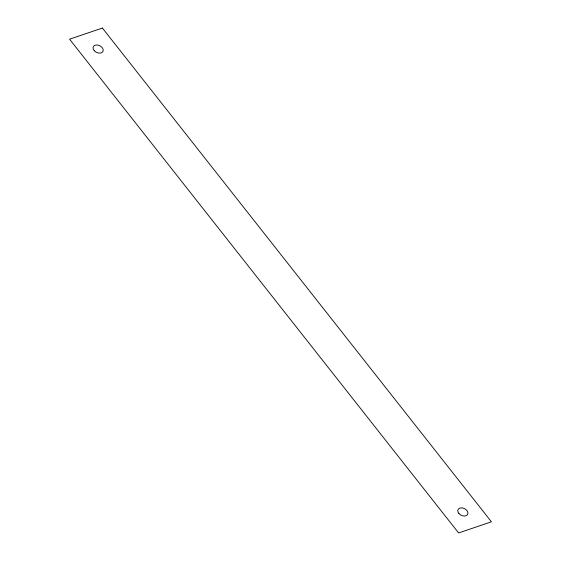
<?xml version="1.0" encoding="UTF-8"?>
<svg xmlns="http://www.w3.org/2000/svg" width="561" height="561" viewBox="0 0 561 561"><rect width="100%" height="100%" fill="white"/><g stroke="black" fill="none" stroke-linecap="round" stroke-linejoin="round"><path stroke-width="0.84" d="M102.397 28.05L69.571 39.186L458.603 532.95L491.429 521.814L102.397 28.05M94.255 50.7A5.393 3.724 26.2 0 0 102.958 51.465A5.393 3.724 26.2 0 0 97.207 44.971A5.393 3.724 26.2 0 0 94.255 50.7M458.975 513.61A5.386 3.724 26.2 0 0 467.671 514.374A5.386 3.724 26.2 0 0 461.92 507.873A5.386 3.724 26.2 0 0 458.975 513.61"/></g></svg>
